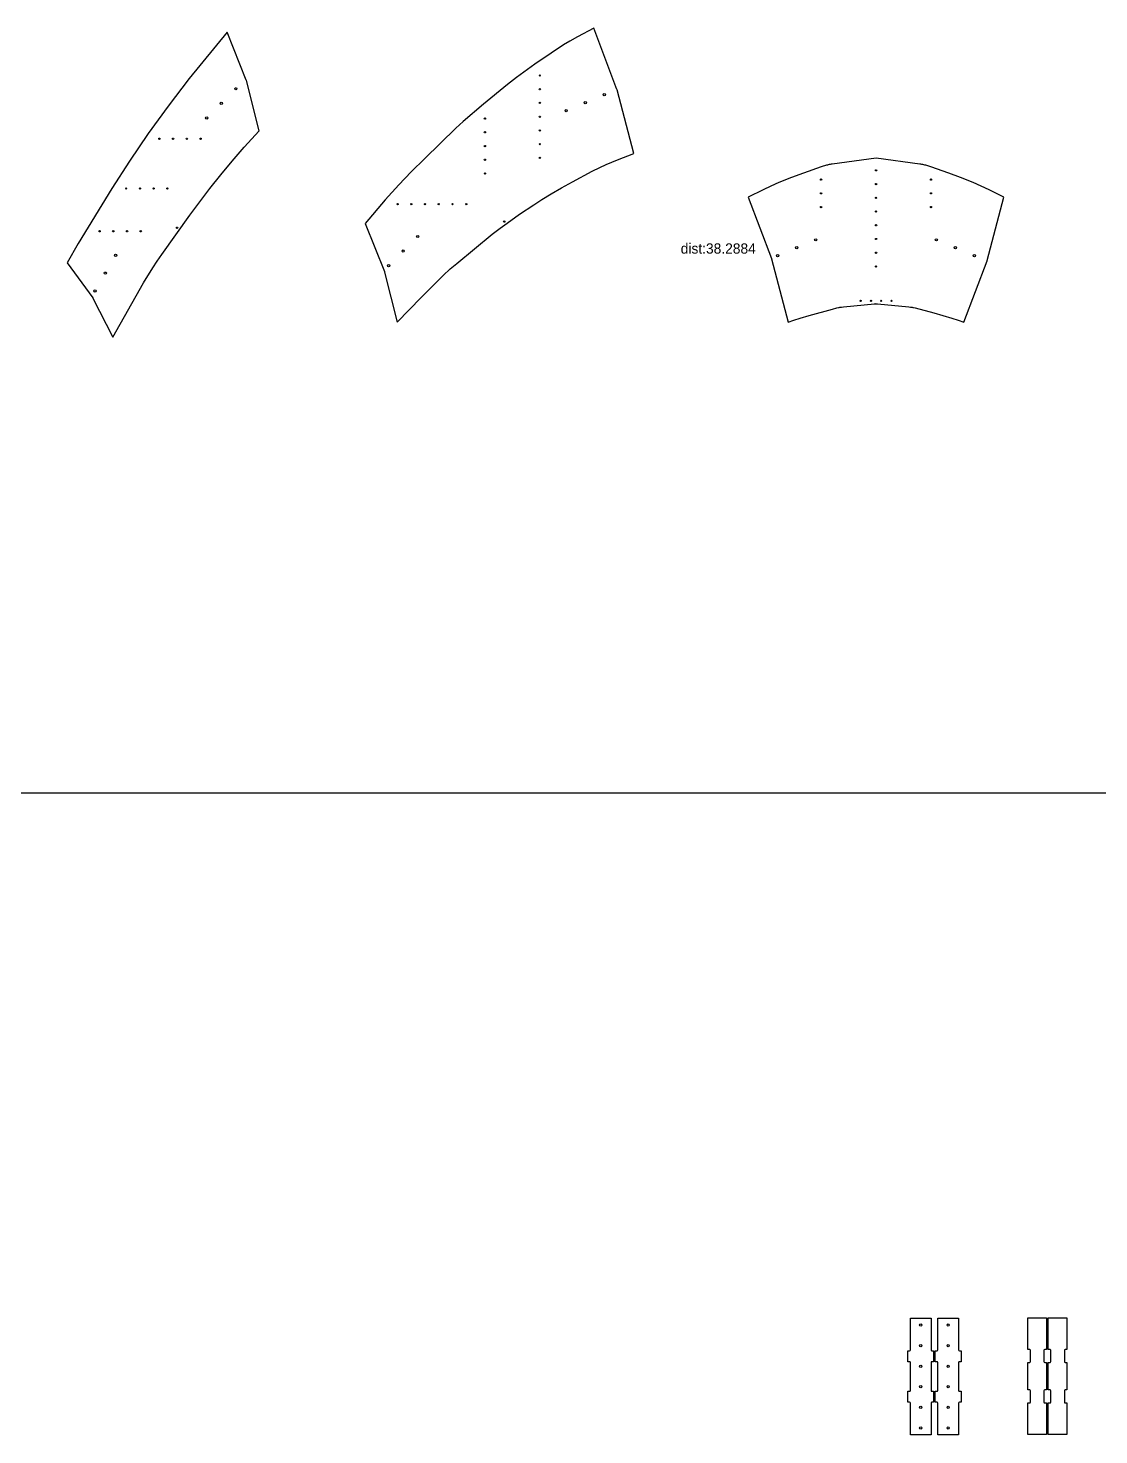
# Model space of a CAD drawing. Extents: x -420 to 2454, y -295 to 739.
# Drawn here: x 236.4 to 548.1, y -286.1 to 123.7 of the extents above; entities that cross this region are included whole.
import ezdxf

# ---------------------------------------------------------------- set-up
doc = ezdxf.new("R2010")
doc.units = 0
doc.header["$MEASUREMENT"] = 0
doc.header["$PDMODE"] = 32
doc.header["$PDSIZE"] = 0.38
doc.layers.get('0').update_dxf_attribs({"linetype": 'CONTINUOUS'})
for name, color, linetype in [('ANNOTATION', 7, 'CONTINUOUS'), ('DEFAULT', 7, 'CONTINUOUS'), ('DRILLING', 3, 'CONTINUOUS'), ('ENGRAVE', 4, 'CONTINUOUS')]:
    doc.layers.add(name, color=color, linetype=linetype)

# ---------------------------------------------------------------- blocks, each defined once
blk = doc.blocks.new('_U1135')
at = {"layer": 'ENGRAVE'}
blk.add_point((0, 0), dxfattribs=at)
blk = doc.blocks.new('_U1003')
at = {"layer": 'ENGRAVE'}
blk.add_point((0, 0), dxfattribs=at)
blk = doc.blocks.new('_U1004')
at = {"layer": 'ENGRAVE', "color": 0, "linetype": 'ByBlock'}
for p in [(0, 0), (4, 0), (8, 0), (12, 0), (16, 0), (20, 0), (24, 0), (28, 0)]:
    blk.add_blockref('_U1003', p, dxfattribs=at)
blk = doc.blocks.new('_U1141')
at = {"layer": 'ENGRAVE'}
blk.add_point((0, 0), dxfattribs=at)
blk = doc.blocks.new('_U1001')
at = {"layer": 'ENGRAVE', "color": 0, "linetype": 'ByBlock'}
for p in [(0, 0), (4, 0), (8, 0)]:
    blk.add_blockref('_U1141', p, dxfattribs=at)
blk = doc.blocks.new('_U1139')
at = {"layer": 'ENGRAVE'}
blk.add_point((0, 0), dxfattribs=at)
blk = doc.blocks.new('_U1140')
at = {"layer": 'ENGRAVE', "color": 0, "linetype": 'ByBlock'}
for p in [(0, 0), (4, 0), (8, 0)]:
    blk.add_blockref('_U1139', p, dxfattribs=at)
blk = doc.blocks.new('_U1137')
at = {"layer": 'ENGRAVE'}
blk.add_point((0, 0), dxfattribs=at)
blk = doc.blocks.new('_U1138')
at = {"layer": 'ENGRAVE', "color": 0, "linetype": 'ByBlock'}
for p in [(0, 0), (4, 0), (8, 0), (12, 0), (16, 0)]:
    blk.add_blockref('_U1137', p, dxfattribs=at)
blk = doc.blocks.new('_U1133')
at = {"layer": 'ENGRAVE'}
blk.add_point((0, 0), dxfattribs=at)
blk = doc.blocks.new('_U1134')
at = {"layer": 'ENGRAVE', "color": 0, "linetype": 'ByBlock'}
for p in [(0, 0), (4, 0), (8, 0), (12, 0), (16, 0), (20, 0)]:
    blk.add_blockref('_U1133', p, dxfattribs=at)
blk = doc.blocks.new('_U1131')
at = {"layer": 'ENGRAVE'}
blk.add_point((0, 0), dxfattribs=at)
blk = doc.blocks.new('_U1132')
at = {"layer": 'ENGRAVE', "color": 0, "linetype": 'ByBlock'}
for p in [(0, 0), (4, 0), (8, 0), (12, 0)]:
    blk.add_blockref('_U1131', p, dxfattribs=at)
blk = doc.blocks.new('_U1129')
at = {"layer": 'ENGRAVE'}
blk.add_point((0, 0), dxfattribs=at)
blk = doc.blocks.new('_U1130')
at = {"layer": 'ENGRAVE', "color": 0, "linetype": 'ByBlock'}
for p in [(0, 0), (4, 0), (8, 0), (12, 0)]:
    blk.add_blockref('_U1129', p, dxfattribs=at)
blk = doc.blocks.new('_U1127')
at = {"layer": 'ENGRAVE'}
blk.add_point((0, 0), dxfattribs=at)
blk = doc.blocks.new('_U1128')
at = {"layer": 'ENGRAVE', "color": 0, "linetype": 'ByBlock'}
for p in [(0, 0), (4, 0), (8, 0), (12, 0)]:
    blk.add_blockref('_U1127', p, dxfattribs=at)

msp = doc.modelspace()

# ---------------------------------------------------------------- linework, layer by layer
for p, q in [((401.04814, 123.6976), (396.33102, 121.19678)), ((407.80632, 105.81388), (401.04814, 123.6976)), ((294.30162, 122.53097), (283.30199, 108.98301)), ((299.90097, 108.52691), (294.30162, 122.53097)), ((394.09185, 119.92328), (392.25702, 118.8041)), ((396.33102, 121.19678), (394.09185, 119.92328)), ((388.67864, 116.42726), (383.91329, 113.15918)), ((392.25702, 118.8041), (388.67864, 116.42726)), ((383.91329, 113.15918), (378.52177, 109.27605)), ((283.30199, 108.98301), (277.17124, 100.98301)), ((299.94186, 108.40107), (299.90097, 108.52691)), ((303.64326, 93.78034), (299.94186, 108.40107)), ((375.91989, 107.27673), (368.95072, 101.57798)), ((378.52177, 109.27605), (375.91989, 107.27673)), ((407.8381, 105.71436), (407.80632, 105.81388)), ((412.69363, 87.22318), (407.8381, 105.71436)), ((277.17124, 100.98301), (271.37961, 92.98301)), ((368.95072, 101.57798), (362.99457, 96.48563)), ((360.92139, 94.59861), (351.84316, 85.76687)), ((362.99457, 96.48563), (360.92139, 94.59861)), ((271.37961, 92.98301), (265.9421, 84.98301)), ((299.28228, 88.98301), (303.64326, 93.78034)), ((295.82025, 84.98301), (299.28228, 88.98301)), ((407.98643, 85.37955), (412.69363, 87.22318)), ((265.9421, 84.98301), (260.77393, 76.98301)), ((292.50338, 80.98301), (295.82025, 84.98301)), ((351.84316, 85.76687), (347.92339, 81.8461)), ((394.81867, 78.97342), (400.58827, 82.03699)), ((400.58827, 82.03699), (402.82728, 83.14039)), ((402.82728, 83.14039), (404.69007, 83.99704)), ((404.69007, 83.99704), (407.98643, 85.37955)), ((467.29164, 83.28291), (462.07496, 81.49767)), ((468.75821, 83.7459), (467.29164, 83.28291)), ((469.04545, 83.82697), (468.75821, 83.7459)), ((469.31797, 83.89795), (469.04545, 83.82697)), ((469.5843, 83.96074), (469.31797, 83.89795)), ((469.85294, 84.01723), (469.5843, 83.96074)), ((470.13243, 84.0693), (469.85294, 84.01723)), ((470.43128, 84.11887), (470.13243, 84.0693)), ((483.22056, 85.77295), (470.43128, 84.11887)), ((496.00983, 84.11887), (483.22056, 85.77295)), ((496.30868, 84.0693), (496.00983, 84.11887)), ((496.58817, 84.01723), (496.30868, 84.0693)), ((496.85682, 83.96074), (496.58817, 84.01723)), ((497.12314, 83.89795), (496.85682, 83.96074)), ((497.39567, 83.82697), (497.12314, 83.89795)), ((497.68291, 83.7459), (497.39567, 83.82697)), ((499.14947, 83.28291), (497.68291, 83.7459)), ((504.36615, 81.49767), (499.14947, 83.28291)), ((289.31921, 76.98301), (292.50338, 80.98301)), ((344.2752, 78.03163), (340.35022, 73.6363)), ((347.92339, 81.8461), (344.2752, 78.03163)), ((391.67602, 77.2113), (394.81867, 78.97342)), ((454.90611, 78.69416), (452.60569, 77.68168)), ((458.62729, 80.20864), (454.90611, 78.69416)), ((462.07496, 81.49767), (458.62729, 80.20864)), ((507.81383, 80.20864), (504.36615, 81.49767)), ((511.53501, 78.69416), (507.81383, 80.20864)), ((513.83542, 77.68168), (511.53501, 78.69416)), ((260.77393, 76.98301), (250.98167, 60.98301)), ((283.41876, 69.17803), (289.31921, 76.98301)), ((383.57109, 72.24767), (385.96558, 73.79258)), ((385.96558, 73.79258), (388.6648, 75.45207)), ((388.6648, 75.45207), (391.67602, 77.2113)), ((450.32507, 76.62493), (445.98912, 74.49038)), ((445.98912, 74.49038), (452.7473, 56.60667)), ((452.60569, 77.68168), (450.32507, 76.62493)), ((516.11605, 76.62493), (513.83542, 77.68168)), ((515.59646, 55.9992), (520.45199, 74.49038)), ((520.45199, 74.49038), (516.11605, 76.62493)), ((340.35022, 73.6363), (334.52661, 66.76659)), ((379.47954, 69.47902), (383.57109, 72.24767)), ((275.26907, 57.80184), (283.41876, 69.17803)), ((334.52661, 66.76659), (340.12596, 52.76253)), ((373.82305, 65.44662), (375.8233, 66.92387)), ((375.8233, 66.92387), (379.47954, 69.47902)), ((361.16478, 55.16021), (371.50253, 63.65164)), ((371.50253, 63.65164), (373.82305, 65.44662)), ((250.98167, 60.98301), (247.73205, 55.37501)), ((273.93902, 55.83676), (275.26907, 57.80184)), ((247.73205, 55.37501), (255.18019, 45.1287)), ((269.98672, 49.4685), (272.6784, 53.89036)), ((272.6784, 53.89036), (273.93902, 55.83676)), ((358.79739, 53.12799), (359.26863, 53.55202)), ((359.26863, 53.55202), (361.16478, 55.16021)), ((452.7473, 56.60667), (452.77908, 56.50715)), ((452.77908, 56.50715), (457.63461, 38.01596)), ((508.8065, 38.01596), (515.56468, 55.89968)), ((515.56468, 55.89968), (515.59646, 55.9992)), ((261.01057, 33.70643), (269.98672, 49.4685)), ((340.12596, 52.76253), (340.16685, 52.63669)), ((340.16685, 52.63669), (343.86825, 38.01596)), ((350.8207, 45.23175), (357.74346, 52.12396)), ((357.74346, 52.12396), (358.79739, 53.12799)), ((255.18019, 45.1287), (255.26243, 44.9945)), ((343.86825, 38.01596), (350.8207, 45.23175)), ((255.26243, 44.9945), (261.01057, 33.70643)), ((463.75308, 40.00997), (470.59073, 41.87286)), ((470.59073, 41.87286), (471.80599, 42.18268)), ((471.80599, 42.18268), (472.26521, 42.2861)), ((472.26521, 42.2861), (472.48171, 42.32895)), ((472.48171, 42.32895), (472.69861, 42.36743)), ((472.69861, 42.36743), (472.92277, 42.40266)), ((472.92277, 42.40266), (473.16105, 42.43581)), ((473.16105, 42.43581), (473.70737, 42.50044)), ((473.70737, 42.50044), (482.78075, 43.40147)), ((482.78075, 43.40147), (482.85749, 43.41203)), ((482.85749, 43.41203), (482.88533, 43.41639)), ((482.88533, 43.41639), (482.9059, 43.42012)), ((482.9059, 43.42012), (482.9134, 43.42173)), ((482.91506, 43.42813), (482.9117, 43.42831)), ((482.9117, 43.42831), (483.22056, 43.42831)), ((482.9134, 43.42173), (482.91644, 43.42248)), ((482.91792, 43.4279), (482.91506, 43.42813)), ((482.91644, 43.42248), (482.91901, 43.42319)), ((482.92026, 43.42762), (482.91792, 43.4279)), ((482.91901, 43.42319), (482.9211, 43.42385)), ((482.9221, 43.4273), (482.92026, 43.42762)), ((482.9211, 43.42385), (482.92271, 43.42447)), ((482.92344, 43.42694), (482.9221, 43.4273)), ((482.92271, 43.42447), (482.92384, 43.42505)), ((482.92428, 43.42653), (482.92344, 43.42694)), ((482.92384, 43.42505), (482.92448, 43.42559)), ((482.92462, 43.42608), (482.92428, 43.42653)), ((482.92448, 43.42559), (482.92462, 43.42608)), ((483.22056, 43.42831), (483.52941, 43.42831)), ((483.51683, 43.42653), (483.51649, 43.42608)), ((483.51649, 43.42608), (483.51664, 43.42559)), ((483.51664, 43.42559), (483.51728, 43.42505)), ((483.51767, 43.42694), (483.51683, 43.42653)), ((483.51728, 43.42505), (483.5184, 43.42447)), ((483.51901, 43.4273), (483.51767, 43.42694)), ((483.5184, 43.42447), (483.52001, 43.42385)), ((483.52085, 43.42762), (483.51901, 43.4273)), ((483.52001, 43.42385), (483.5221, 43.42319)), ((483.5232, 43.4279), (483.52085, 43.42762)), ((483.5221, 43.42319), (483.52467, 43.42248)), ((483.52605, 43.42813), (483.5232, 43.4279)), ((483.52467, 43.42248), (483.52771, 43.42173)), ((483.52941, 43.42831), (483.52605, 43.42813)), ((483.52771, 43.42173), (483.53521, 43.42012)), ((483.53521, 43.42012), (483.55578, 43.41639)), ((483.55578, 43.41639), (483.58362, 43.41203)), ((483.58362, 43.41203), (483.66036, 43.40147)), ((483.66036, 43.40147), (492.73375, 42.50044)), ((492.73375, 42.50044), (493.28007, 42.43581)), ((493.28007, 42.43581), (493.51834, 42.40266)), ((493.51834, 42.40266), (493.7425, 42.36743)), ((493.7425, 42.36743), (493.9594, 42.32895)), ((493.9594, 42.32895), (494.1759, 42.2861)), ((494.1759, 42.2861), (494.63512, 42.18268)), ((494.63512, 42.18268), (500.07601, 40.74776)), ((457.63461, 38.01596), (459.32259, 38.61562)), ((459.32259, 38.61562), (461.15114, 39.22063)), ((461.15114, 39.22063), (463.75308, 40.00997)), ((500.07601, 40.74776), (502.68804, 40.00997)), ((502.68804, 40.00997), (505.28998, 39.22063)), ((505.28998, 39.22063), (507.11852, 38.61562)), ((507.11852, 38.61562), (508.8065, 38.01596)), ((493.224, -261.33334), (493.224, -252.08334)), ((493.224, -252.08334), (499.224, -252.08334)), ((499.224, -252.08334), (499.224, -261.33334)), ((501.224, -261.33334), (501.224, -252.08334)), ((501.224, -252.08334), (507.224, -252.08334)), ((507.224, -252.08334), (507.224, -261.33334)), ((527.44659, -251.99345), (532.86659, -251.99345)), ((527.44659, -261.19345), (527.44659, -251.99345)), ((532.86659, -251.99345), (532.86659, -261.19345)), ((533.36659, -251.99345), (538.78659, -251.99345)), ((533.36659, -261.19345), (533.36659, -251.99345)), ((538.78659, -251.99345), (538.78659, -261.19345)), ((492.474, -264.78334), (492.474, -261.58334)), ((492.474, -261.58334), (492.974, -261.58334)), ((499.474, -261.58334), (499.974, -261.58334)), ((499.974, -261.58334), (499.974, -264.78334)), ((500.474, -264.78334), (500.474, -261.58334)), ((500.474, -261.58334), (500.974, -261.58334)), ((507.474, -261.58334), (507.974, -261.58334)), ((507.974, -261.58334), (507.974, -264.78334)), ((527.94659, -261.19345), (527.44659, -261.19345)), ((528.19659, -264.74345), (528.19659, -261.44345)), ((532.11659, -261.44345), (532.11659, -264.74345)), ((532.86659, -261.19345), (532.36659, -261.19345)), ((533.86659, -261.19345), (533.36659, -261.19345)), ((534.11659, -264.74345), (534.11659, -261.44345)), ((538.03659, -261.44345), (538.03659, -264.74345)), ((538.78659, -261.19345), (538.28659, -261.19345)), ((492.974, -264.78334), (492.474, -264.78334)), ((493.224, -273.13334), (493.224, -265.03334)), ((499.224, -265.03334), (499.224, -273.13334)), ((499.974, -264.78334), (499.474, -264.78334)), ((500.974, -264.78334), (500.474, -264.78334)), ((501.224, -273.13334), (501.224, -265.03334)), ((507.224, -265.03334), (507.224, -273.13334)), ((507.974, -264.78334), (507.474, -264.78334)), ((527.44659, -272.99345), (527.44659, -264.99345)), ((527.44659, -264.99345), (527.94659, -264.99345)), ((532.36659, -264.99345), (532.86659, -264.99345)), ((532.86659, -264.99345), (532.86659, -272.99345)), ((533.36659, -272.99345), (533.36659, -264.99345)), ((533.36659, -264.99345), (533.86659, -264.99345)), ((538.28659, -264.99345), (538.78659, -264.99345)), ((538.78659, -264.99345), (538.78659, -272.99345)), ((492.474, -276.58334), (492.474, -273.38334)), ((492.474, -273.38334), (492.974, -273.38334)), ((499.474, -273.38334), (499.974, -273.38334)), ((499.974, -273.38334), (499.974, -276.58334)), ((500.474, -276.58334), (500.474, -273.38334)), ((500.474, -273.38334), (500.974, -273.38334)), ((507.474, -273.38334), (507.974, -273.38334)), ((507.974, -273.38334), (507.974, -276.58334)), ((527.94659, -272.99345), (527.44659, -272.99345)), ((528.19659, -276.54345), (528.19659, -273.24345)), ((532.11659, -273.24345), (532.11659, -276.54345)), ((532.86659, -272.99345), (532.36659, -272.99345)), ((533.86659, -272.99345), (533.36659, -272.99345)), ((534.11659, -276.54345), (534.11659, -273.24345)), ((538.03659, -273.24345), (538.03659, -276.54345)), ((538.78659, -272.99345), (538.28659, -272.99345)), ((492.974, -276.58334), (492.474, -276.58334)), ((493.224, -286.08334), (493.224, -276.83334)), ((499.224, -276.83334), (499.224, -286.08334)), ((499.974, -276.58334), (499.474, -276.58334)), ((500.974, -276.58334), (500.474, -276.58334)), ((501.224, -286.08334), (501.224, -276.83334)), ((507.224, -276.83334), (507.224, -286.08334)), ((507.974, -276.58334), (507.474, -276.58334)), ((527.44659, -285.99345), (527.44659, -276.79345)), ((527.44659, -276.79345), (527.94659, -276.79345)), ((532.36659, -276.79345), (532.86659, -276.79345)), ((532.86659, -276.79345), (532.86659, -285.99345)), ((533.36659, -285.99345), (533.36659, -276.79345)), ((533.36659, -276.79345), (533.86659, -276.79345)), ((538.28659, -276.79345), (538.78659, -276.79345)), ((538.78659, -276.79345), (538.78659, -285.99345)), ((499.224, -286.08334), (493.224, -286.08334)), ((507.224, -286.08334), (501.224, -286.08334)), ((532.86659, -285.99345), (527.44659, -285.99345)), ((538.78659, -285.99345), (533.36659, -285.99345))]:
    msp.add_line(p, q)
for centre, start, end in [((492.974, -261.33334), 270, 360), ((499.474, -261.33334), 180, 270), ((500.974, -261.33334), 270, 360), ((507.474, -261.33334), 180, 270), ((527.94659, -261.44345), 360, 90), ((532.36659, -261.44345), 90, 180), ((533.86659, -261.44345), 360, 90), ((538.28659, -261.44345), 90, 180), ((492.974, -265.03334), 0, 90), ((499.474, -265.03334), 90, 180), ((500.974, -265.03334), 0, 90), ((507.474, -265.03334), 90, 180), ((527.94659, -264.74345), 270, 360), ((532.36659, -264.74345), 180, 270), ((533.86659, -264.74345), 270, 0), ((538.28659, -264.74345), 180, 270), ((492.974, -273.13334), 270, 360), ((499.474, -273.13334), 180, 270), ((500.974, -273.13334), 270, 360), ((507.474, -273.13334), 180, 270), ((527.94659, -273.24345), 360, 90), ((532.36659, -273.24345), 90, 180), ((533.86659, -273.24345), 360, 90), ((538.28659, -273.24345), 90, 180), ((492.974, -276.83334), 0, 90), ((499.474, -276.83334), 90, 180), ((500.974, -276.83334), 0, 90), ((507.474, -276.83334), 90, 180), ((527.94659, -276.54345), 270, 360), ((532.36659, -276.54345), 180, 270), ((533.86659, -276.54345), 270, 360), ((538.28659, -276.54345), 180, 270)]:
    msp.add_arc(centre, 0.25, start, end)
at = {"layer": 'DEFAULT'}
msp.add_line((21.56396, -99.05419), (1011.07527, -99.05419), dxfattribs=at)
at = {"layer": 'DRILLING'}
for centre, radius in [((296.85374, 106.03171), 0.3225), ((404.10256, 104.30437), 0.3225), ((292.61635, 101.78384), 0.3225), ((393.02926, 99.68031), 0.3225), ((398.56591, 101.99234), 0.3225), ((288.37895, 97.53596), 0.3225), ((349.79092, 63.01097), 0.3225), ((465.65349, 62.03325), 0.3225), ((500.78762, 62.03325), 0.3225), ((261.87131, 57.5311), 0.3225), ((345.55353, 58.76309), 0.3225), ((454.58019, 57.40919), 0.3225), ((460.11684, 59.72122), 0.3225), ((506.32427, 59.72122), 0.3225), ((511.86092, 57.40919), 0.3225), ((341.31613, 54.51521), 0.3225), ((258.87131, 52.33495), 0.3225), ((255.87131, 47.1388), 0.3225), ((496.224, -254.08334), 0.3325), ((504.224, -254.08334), 0.3325), ((496.224, -260.08334), 0.3325), ((504.224, -260.08334), 0.3325), ((496.224, -266.08334), 0.3325), ((504.224, -266.08334), 0.3325), ((496.224, -272.08334), 0.3325), ((504.224, -272.08334), 0.3325), ((496.224, -278.08334), 0.3325), ((504.224, -278.08334), 0.3325), ((496.224, -284.08334), 0.3325), ((504.224, -284.08334), 0.3325)]:
    msp.add_circle(centre, radius, dxfattribs=at)
at = {"layer": 'ENGRAVE'}
for p in [(279.76461, 65.56649), (374.98171, 67.33912), (478.72056, 44.25831), (481.72056, 44.25831), (484.72056, 44.25831), (487.72056, 44.25831)]:
    msp.add_point(p, dxfattribs=at)

# ---------------------------------------------------------------- block references
at = {"layer": 'ENGRAVE', "color": 0, "linetype": 'ByBlock', "xscale": -1, "rotation": 270.0000000000032}
for p in [(385.35584, 109.8972), (385.35584, 105.8972), (385.35584, 101.8972), (385.35584, 97.8972), (385.35584, 93.8972), (385.35584, 89.8972), (385.35584, 85.8972)]:
    msp.add_blockref('_U1135', p, dxfattribs=at)
at = {"layer": 'ENGRAVE', "xscale": -1}
for name, p, rotation in [('_U1138', (369.35584, 81.3513), 270.0000000000032), ('_U1004', (483.22056, 54.27295), 270), ('_U1140', (467.22056, 71.57437), 270)]:
    msp.add_blockref(name, p, dxfattribs=dict(at, rotation=rotation))
for name, p in [('_U1130', (286.59495, 91.47081)), ('_U1128', (276.92122, 76.98301)), ('_U1134', (363.9306, 72.4155)), ('_U1132', (269.18164, 64.54239))]:
    msp.add_blockref(name, p, dxfattribs=at)
at = {"layer": 'ENGRAVE', "rotation": 90.00000000000001}
msp.add_blockref('_U1001', (499.22056, 71.57437), dxfattribs=at)

# ---------------------------------------------------------------- texts
at = {"layer": 'ANNOTATION', "linetype": 'Continuous'}
msp.add_text('dist:38.2884', height=3, dxfattribs=at).set_placement((426.36377, 58.00151))

doc.saveas('drawing.dxf')
